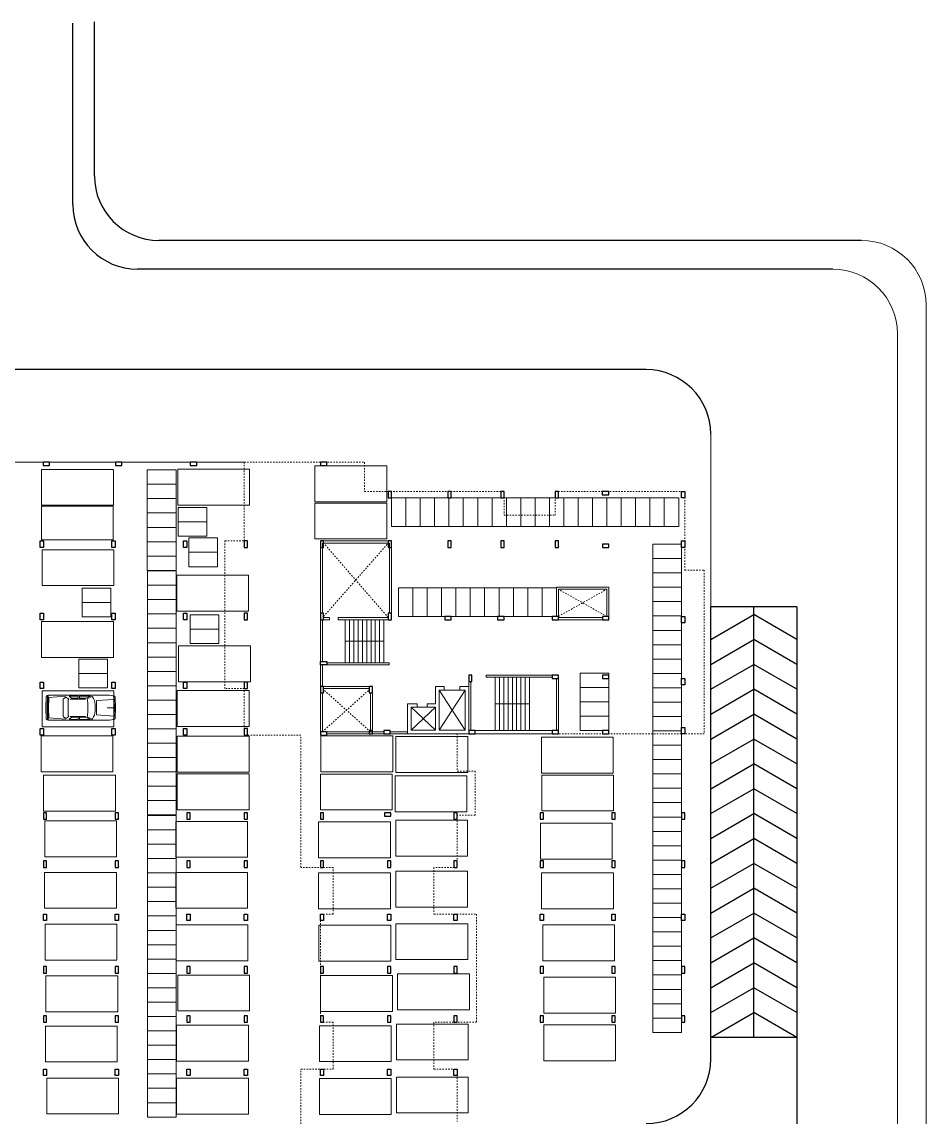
# Model space of a CAD drawing. Header units: inches. Extents: x -1 to 125, y 5 to 132.
# Drawn here: x 62 to 125, y 55.4 to 131.7 of the extents above; entities that cross this region are included whole.
import ezdxf

# ---------------------------------------------------------------- set-up
doc = ezdxf.new("R2010")
doc.units = ezdxf.units.IN
doc.header["$MEASUREMENT"] = 0
doc.linetypes.add('DASHED', pattern=[0.75, 0.5, -0.25])
doc.linetypes.add('DASHED2', pattern=[9.525, 6.35, -3.175])
for name, color, linetype, lineweight in [('above', 252, 'DASHED2', 20), ('car', 253, 'Continuous', 9), ('col', 250, 'Continuous', 25), ('DASHED', 253, 'DASHED', 20), ('elev 1', 252, 'Continuous', 9), ('forms', 251, 'Continuous', 20), ('FUR', 250, 'Continuous', 9), ('RAMP', 252, 'Continuous', 30), ('ROAD', 8, 'Continuous', 30), ('V PARKING', 253, 'Continuous', 20), ('walls', 250, 'Continuous', 18)]:
    doc.layers.add(name, color=color, linetype=linetype, lineweight=lineweight)

# ---------------------------------------------------------------- blocks, each defined once
blk = doc.blocks.new('02PCAR12')
at = {"color": 0, "linetype": 'ByBlock'}
for p, q in [((-210, 34), (-211, 0)), ((-207, 37), (-210, 34)), ((-203, 38), (-207, 37)), ((-206, 37), (-207, 0)), ((-204, 34.1), (-206, 35.1)), ((-203, 38.1), (-204, 34.1)), ((-204, -34), (-204, 34)), ((-19, 38), (-203, 38)), ((-202.4, 30.8), (-152, 35)), ((-113.2, 35.5), (-140.8, 34.9)), ((-140.8, 34.9), (-134, 29.2)), ((-113, 29), (-113.2, 35.5)), ((-109.4, 29), (-109.2, 35.3)), ((-109.2, 35.3), (-75.9, 35.3)), ((-76.4, 35.3), (-90, 29)), ((-72.1, 34.2), (-85.9, 27.4)), ((-6, 36), (-19, 38)), ((-5, 32), (-6.4, 34.9)), ((-210, -34), (-211, 0)), ((-206, -37), (-207, 0)), ((-202.4, 30.8), (-203, 0)), ((-202.4, -30.8), (-203, 0)), ((-157.9, 27.3), (-158.9, 24.1)), ((-158.9, 24.1), (-158.9, -24)), ((-150.8, 32.3), (-157.9, 27.3)), ((-141.5, 26), (-150.8, 32.3)), ((-141.5, 26), (-144.2, 23.5)), ((-144.2, 23.5), (-144.2, 0)), ((-144.2, -23.5), (-144.2, 0)), ((-91, 26), (-138, 26)), ((-134, 29), (-113, 29)), ((-90, 29), (-109.4, 29)), ((-84, -12), (-84, 12)), ((-62, 10), (-62, 0)), ((-62, -10), (-62, 0)), ((-58.3, 21.8), (-4, 25)), ((-58, 0), (-58, 21)), ((-58, 0), (-58, -21)), ((-3, 0), (-26, 0)), ((-5, 32), (-4, 25)), ((-4, 25), (-3, 0)), ((-4, -25), (-3, 0)), ((0, 0), (-1.8, 32.2)), ((0, 0), (-1.8, -32.2)), ((-202.4, -30.7), (-152, -34.9)), ((-157.9, -27.3), (-158.9, -24.1)), ((-150.8, -32.3), (-157.9, -27.3)), ((-141.5, -26), (-150.8, -32.3)), ((-141.5, -26), (-144.2, -23.5)), ((-140.8, -34.9), (-134, -29.2)), ((-91, -26), (-138, -26)), ((-134, -29), (-113, -29)), ((-113, -29), (-113.2, -35.5)), ((-90, -29), (-109.4, -29)), ((-109.4, -29), (-109.2, -35.3)), ((-76.4, -35.3), (-90, -29)), ((-72.1, -34.2), (-85.9, -27.4)), ((-58.3, -21.8), (-4, -25)), ((-5, -32), (-6.4, -34.9)), ((-5, -32), (-4, -25)), ((-207, -37), (-210, -34)), ((-203, -38), (-207, -37)), ((-204, -34), (-206, -35)), ((-203, -38), (-204, -34)), ((-19, -38), (-203, -38)), ((-113.2, -35.5), (-140.8, -34.9)), ((-109.2, -35.3), (-75.9, -35.3)), ((-6, -36), (-19, -38))]:
    blk.add_line(p, q, dxfattribs=at)
for centre, radius, start, end in [((-71.4, 32.4), 2, 31.5638, 113.1257), ((-115.3, 5.4), 53.6, 4.9379, 31.5638), ((-8.2, 34), 2, 26.5651, 90), ((-5.8, 32), 4, 3.0128, 90), ((-461, -27.1), 379.1, 5.9264, 8.267), ((-461, 27.1), 379.1, 351.733, 354.0736), ((-115.3, -5.4), 53.6, 328.4362, 355.0621), ((-5.8, -32), 4, 270, 356.9872), ((-71.4, -32.4), 2, 246.8743, 328.4362), ((-8.2, -34), 2, 270, 333.4349)]:
    blk.add_arc(centre, radius, start, end, dxfattribs=at)

msp = doc.modelspace()

# ---------------------------------------------------------------- linework, layer by layer
at = {"layer": 'above', "ltscale": 0.01}
for p, q in [((83.013, 90.259), (87.513, 95.368)), ((87.513, 90.184), (83.013, 95.368)), ((99.378, 90.264), (102.728, 92.154)), ((102.728, 90.264), (99.378, 92.154)), ((82.933, 82.234), (86.193, 85.162)), ((86.273, 82.234), (83.013, 85.159))]:
    msp.add_line(p, q, dxfattribs=at)
at = {"layer": 'col'}
for points in [[(63.471, 100.768), (63.921, 100.768), (63.921, 100.998), (63.471, 100.998)], [(68.503, 100.768), (68.953, 100.768), (68.953, 100.998), (68.503, 100.998)], [(73.718, 100.768), (74.168, 100.768), (74.168, 100.998), (73.718, 100.998)], [(82.783, 100.768), (83.233, 100.768), (83.233, 100.998), (82.783, 100.998)], [(87.513, 98.964), (87.513, 98.514), (87.743, 98.514), (87.743, 98.964)], [(91.663, 98.964), (91.663, 98.514), (91.893, 98.514), (91.893, 98.964)], [(95.348, 98.964), (95.348, 98.514), (95.578, 98.514), (95.578, 98.964)], [(99.148, 98.964), (99.148, 98.514), (99.378, 98.514), (99.378, 98.964)], [(102.423, 98.734), (102.873, 98.734), (102.873, 98.964), (102.423, 98.964)], [(108.173, 98.964), (108.173, 98.514), (107.943, 98.514), (107.943, 98.964)], [(63.488, 95.518), (63.488, 95.068), (63.258, 95.068), (63.258, 95.518)], [(68.488, 95.518), (68.488, 95.068), (68.258, 95.068), (68.258, 95.518)], [(73.488, 95.518), (73.488, 95.068), (73.258, 95.068), (73.258, 95.518)], [(77.488, 95.518), (77.488, 95.068), (77.718, 95.068), (77.718, 95.518)], [(82.783, 95.518), (82.783, 95.068), (83.013, 95.068), (83.013, 95.518)], [(87.513, 95.518), (87.513, 95.068), (87.743, 95.068), (87.743, 95.518)], [(91.663, 95.518), (91.663, 95.068), (91.893, 95.068), (91.893, 95.518)], [(95.348, 95.518), (95.348, 95.068), (95.578, 95.068), (95.578, 95.518)], [(99.148, 95.518), (99.148, 95.068), (99.378, 95.068), (99.378, 95.518)], [(108.173, 95.518), (108.173, 95.068), (107.943, 95.068), (107.943, 95.518)], [(102.428, 95.068), (102.878, 95.068), (102.878, 95.298), (102.428, 95.298)], [(63.488, 90.484), (63.488, 90.034), (63.258, 90.034), (63.258, 90.484)], [(68.488, 90.484), (68.488, 90.034), (68.258, 90.034), (68.258, 90.484)], [(73.488, 90.484), (73.488, 90.034), (73.258, 90.034), (73.258, 90.484)], [(77.488, 90.484), (77.488, 90.034), (77.718, 90.034), (77.718, 90.484)], [(82.783, 90.484), (82.783, 90.034), (83.013, 90.034), (83.013, 90.484)], [(87.513, 90.484), (87.513, 90.034), (87.743, 90.034), (87.743, 90.484)], [(91.443, 90.034), (91.893, 90.033), (91.893, 90.263), (91.443, 90.264)], [(95.128, 90.034), (95.578, 90.033), (95.578, 90.263), (95.128, 90.264)], [(98.928, 90.034), (99.378, 90.034), (99.378, 90.264), (98.928, 90.264)], [(102.428, 90.034), (102.878, 90.034), (102.878, 90.264), (102.428, 90.264)], [(108.173, 90.264), (108.173, 89.814), (107.943, 89.814), (107.943, 90.264)], [(83.233, 86.884), (82.783, 86.884), (82.783, 87.114), (83.233, 87.114)], [(63.488, 85.684), (63.488, 85.234), (63.258, 85.234), (63.258, 85.684)], [(68.488, 85.684), (68.488, 85.234), (68.258, 85.234), (68.258, 85.684)], [(73.488, 85.684), (73.488, 85.234), (73.258, 85.234), (73.258, 85.684)], [(77.488, 85.684), (77.488, 85.234), (77.718, 85.234), (77.718, 85.684)], [(93.345, 85.721), (93.345, 86.171), (93.115, 86.171), (93.115, 85.721)], [(98.928, 85.942), (99.378, 85.942), (99.378, 86.172), (98.928, 86.172)], [(102.428, 85.942), (102.878, 85.942), (102.878, 86.172), (102.428, 86.172)], [(108.173, 85.942), (108.173, 85.492), (107.943, 85.492), (107.943, 85.942)], [(82.783, 85.384), (82.783, 84.934), (83.013, 84.934), (83.013, 85.384)], [(86.193, 85.384), (86.193, 84.934), (86.423, 84.934), (86.423, 85.384)], [(63.488, 82.454), (63.488, 82.004), (63.258, 82.004), (63.258, 82.454)], [(68.488, 82.454), (68.488, 82.004), (68.258, 82.004), (68.258, 82.454)], [(73.488, 82.454), (73.488, 82.004), (73.258, 82.004), (73.258, 82.454)], [(77.488, 82.454), (77.488, 82.004), (77.718, 82.004), (77.718, 82.454)], [(108.173, 82.534), (108.173, 82.084), (107.943, 82.084), (107.943, 82.534)], [(82.783, 82.004), (83.233, 82.004), (83.233, 82.234), (82.783, 82.234)], [(86.193, 82.314), (86.193, 82.084), (86.423, 82.083), (86.423, 82.313)], [(87.202, 82.084), (87.652, 82.084), (87.652, 82.314), (87.202, 82.314)], [(93.115, 82.084), (93.565, 82.083), (93.565, 82.313), (93.115, 82.314)], [(98.928, 82.084), (99.378, 82.084), (99.378, 82.314), (98.928, 82.314)], [(102.428, 82.084), (102.878, 82.084), (102.878, 82.314), (102.428, 82.314)], [(63.488, 76.584), (63.488, 76.134), (63.718, 76.134), (63.718, 76.584)], [(68.488, 76.584), (68.488, 76.134), (68.718, 76.134), (68.718, 76.584)], [(73.488, 76.584), (73.488, 76.134), (73.718, 76.134), (73.718, 76.584)], [(77.488, 76.584), (77.488, 76.134), (77.718, 76.134), (77.718, 76.584)], [(82.783, 76.584), (82.783, 76.134), (83.013, 76.134), (83.013, 76.584)], [(87.243, 76.354), (87.693, 76.354), (87.693, 76.584), (87.243, 76.584)], [(92.092, 76.583), (92.092, 76.133), (92.322, 76.133), (92.322, 76.583)], [(98.092, 76.583), (98.092, 76.133), (98.322, 76.133), (98.322, 76.583)], [(103.092, 76.583), (103.092, 76.133), (103.322, 76.133), (103.322, 76.583)], [(107.943, 76.583), (107.943, 76.133), (108.173, 76.133), (108.173, 76.583)], [(63.488, 73.234), (63.488, 72.784), (63.718, 72.784), (63.718, 73.234)], [(68.488, 73.234), (68.488, 72.784), (68.718, 72.784), (68.718, 73.234)], [(73.488, 73.234), (73.488, 72.784), (73.718, 72.784), (73.718, 73.234)], [(77.488, 73.234), (77.488, 72.784), (77.718, 72.784), (77.718, 73.234)], [(82.783, 73.234), (82.783, 72.784), (83.013, 72.784), (83.013, 73.234)], [(87.463, 73.234), (87.463, 72.784), (87.693, 72.784), (87.693, 73.234)], [(92.09, 73.234), (92.09, 72.784), (92.32, 72.784), (92.32, 73.234)], [(98.09, 73.234), (98.09, 72.784), (98.32, 72.784), (98.32, 73.234)], [(103.09, 73.234), (103.09, 72.784), (103.32, 72.784), (103.32, 73.234)], [(107.941, 73.234), (107.941, 72.784), (108.171, 72.784), (108.171, 73.234)], [(63.488, 69.078), (63.488, 69.528), (63.718, 69.528), (63.718, 69.078)], [(68.488, 69.078), (68.488, 69.528), (68.718, 69.528), (68.718, 69.078)], [(73.488, 69.078), (73.488, 69.528), (73.718, 69.528), (73.718, 69.078)], [(77.488, 69.078), (77.488, 69.528), (77.718, 69.528), (77.718, 69.078)], [(82.783, 69.078), (82.783, 69.528), (83.013, 69.528), (83.013, 69.078)], [(87.463, 69.078), (87.463, 69.528), (87.693, 69.528), (87.693, 69.078)], [(92.09, 69.078), (92.09, 69.528), (92.32, 69.528), (92.32, 69.078)], [(98.09, 69.078), (98.09, 69.528), (98.32, 69.528), (98.32, 69.078)], [(103.09, 69.078), (103.09, 69.528), (103.32, 69.528), (103.32, 69.078)], [(107.941, 69.078), (107.941, 69.528), (108.171, 69.528), (108.171, 69.078)], [(63.488, 65.877), (63.488, 65.427), (63.718, 65.427), (63.718, 65.877)], [(68.488, 65.877), (68.488, 65.427), (68.718, 65.427), (68.718, 65.877)], [(73.488, 65.877), (73.488, 65.427), (73.718, 65.427), (73.718, 65.877)], [(77.488, 65.877), (77.488, 65.427), (77.718, 65.427), (77.718, 65.877)], [(82.783, 65.877), (82.783, 65.427), (83.013, 65.427), (83.013, 65.877)], [(87.463, 65.877), (87.463, 65.427), (87.693, 65.427), (87.693, 65.877)], [(92.09, 65.877), (92.09, 65.427), (92.32, 65.427), (92.32, 65.877)], [(98.09, 65.877), (98.09, 65.427), (98.32, 65.427), (98.32, 65.877)], [(103.09, 65.877), (103.09, 65.427), (103.32, 65.427), (103.32, 65.877)], [(107.941, 65.877), (107.941, 65.427), (108.171, 65.427), (108.171, 65.877)], [(63.488, 62.447), (63.488, 61.997), (63.718, 61.997), (63.718, 62.447)], [(68.488, 62.447), (68.488, 61.997), (68.718, 61.997), (68.718, 62.447)], [(73.488, 62.447), (73.488, 61.997), (73.718, 61.997), (73.718, 62.447)], [(77.488, 62.447), (77.488, 61.997), (77.718, 61.997), (77.718, 62.447)], [(82.783, 62.447), (82.783, 61.997), (83.013, 61.997), (83.013, 62.447)], [(87.463, 62.447), (87.463, 61.997), (87.693, 61.997), (87.693, 62.447)], [(92.09, 62.447), (92.09, 61.997), (92.32, 61.997), (92.32, 62.447)], [(98.09, 62.447), (98.09, 61.997), (98.32, 61.997), (98.32, 62.447)], [(103.09, 62.447), (103.09, 61.997), (103.32, 61.997), (103.32, 62.447)], [(107.941, 62.447), (107.941, 61.997), (108.171, 61.997), (108.171, 62.447)], [(63.488, 58.291), (63.488, 58.741), (63.718, 58.741), (63.718, 58.291)], [(68.488, 58.291), (68.488, 58.741), (68.718, 58.741), (68.718, 58.291)], [(73.488, 58.291), (73.488, 58.741), (73.718, 58.741), (73.718, 58.291)], [(77.488, 58.291), (77.488, 58.741), (77.718, 58.741), (77.718, 58.291)], [(82.783, 58.291), (82.783, 58.741), (83.013, 58.741), (83.013, 58.291)], [(87.463, 58.291), (87.463, 58.741), (87.693, 58.741), (87.693, 58.291)], [(92.09, 58.291), (92.09, 58.741), (92.32, 58.741), (92.32, 58.291)]]:
    msp.add_lwpolyline(points, close=True, dxfattribs=at)
at = {"layer": 'DASHED', "ltscale": 0.005}
for points in [[(81.433, 49.521), (81.433, 58.741), (83.683, 58.741), (83.683, 61.997), (82.783, 61.997), (82.783, 69.528), (83.683, 69.528), (83.683, 72.784), (81.433, 72.784), (81.433, 82.004), (77.488, 82.004), (77.488, 85.234), (76.138, 85.234), (76.138, 95.518), (77.488, 95.518), (77.488, 100.998)], [(77.488, 100.998), (85.863, 100.998), (85.863, 98.964), (95.578, 98.964), (95.578, 97.313), (99.148, 97.313), (99.148, 98.964), (108.173, 98.964), (108.173, 93.484), (109.523, 93.484), (109.523, 82.084), (92.322, 82.083), (92.322, 79.483), (93.565, 79.483), (93.565, 76.433), (92.322, 76.433), (92.322, 72.784), (90.693, 72.784), (90.693, 69.527), (93.672, 69.527), (93.672, 61.997), (90.693, 61.997), (90.693, 58.741), (92.32, 58.741), (92.32, 55.091)]]:
    msp.add_lwpolyline(points, dxfattribs=at)
at = {"layer": 'elev 1'}
for p, q in [((124.979, 111.948), (124.979, 24.576)), ((122.979, 109.948), (122.979, 26.076)), ((109.979, 90.941), (109.979, 102.948)), ((84.513, 90.034), (84.513, 87.034)), ((84.813, 90.034), (84.813, 87.034)), ((85.113, 90.034), (85.113, 87.034)), ((85.413, 90.034), (85.413, 87.034)), ((85.713, 90.034), (85.713, 87.034)), ((86.013, 90.034), (86.013, 87.034)), ((86.313, 90.034), (86.313, 87.034)), ((86.613, 90.034), (86.613, 87.034)), ((86.913, 90.034), (86.913, 87.034)), ((87.213, 90.034), (87.213, 87.034)), ((84.513, 88.534), (87.213, 88.534)), ((94.958, 82.314), (94.958, 86.022)), ((95.258, 82.314), (95.258, 86.022)), ((95.558, 82.314), (95.558, 86.022)), ((95.858, 82.314), (95.858, 86.022)), ((96.158, 82.314), (96.158, 86.022)), ((96.458, 82.314), (96.458, 86.022)), ((96.758, 82.314), (96.758, 86.022)), ((97.058, 82.314), (97.058, 86.022)), ((97.358, 82.314), (97.358, 86.022)), ((94.958, 84.168), (97.358, 84.168))]:
    msp.add_line(p, q, dxfattribs=at)
for centre in [(120.479, 111.948), (118.479, 109.948)]:
    msp.add_arc(centre, 4.5, 0, 90, dxfattribs=at)
at = {"layer": 'forms'}
msp.add_line((47.488, 100.998), (77.488, 100.998), dxfattribs=at)
at = {"layer": 'FUR'}
for p, q in [((92.865, 85.134), (91.052, 82.334)), ((91.052, 85.134), (92.865, 82.334)), ((90.802, 83.934), (89.102, 82.334)), ((89.102, 83.934), (90.802, 82.334))]:
    msp.add_line(p, q, dxfattribs=at)
at = {"layer": 'RAMP'}
for p, q in [((109.979, 59.441), (109.979, 90.941)), ((115.979, 90.941), (109.979, 90.941)), ((112.979, 60.941), (112.979, 90.941)), ((115.979, 90.941), (115.979, 33.076)), ((109.979, 88.654), (112.979, 90.386)), ((115.979, 88.654), (112.979, 90.386)), ((109.979, 86.922), (112.979, 88.654)), ((115.979, 86.922), (112.979, 88.654)), ((109.979, 85.19), (112.979, 86.922)), ((115.979, 85.19), (112.979, 86.922)), ((109.979, 83.458), (112.979, 85.19)), ((115.979, 83.458), (112.979, 85.19)), ((109.979, 81.726), (112.979, 83.458)), ((115.979, 81.726), (112.979, 83.458)), ((109.979, 79.994), (112.979, 81.726)), ((115.979, 79.994), (112.979, 81.726)), ((109.979, 78.262), (112.979, 79.994)), ((115.979, 78.262), (112.979, 79.994)), ((109.979, 76.53), (112.979, 78.262)), ((115.979, 76.53), (112.979, 78.262)), ((109.979, 74.798), (112.979, 76.53)), ((115.979, 74.798), (112.979, 76.53)), ((109.979, 73.066), (112.979, 74.798)), ((115.979, 73.066), (112.979, 74.798)), ((109.979, 71.334), (112.979, 73.066)), ((115.979, 71.334), (112.979, 73.066)), ((109.979, 69.602), (112.979, 71.334)), ((115.979, 69.602), (112.979, 71.334)), ((109.979, 67.87), (112.979, 69.602)), ((115.979, 67.87), (112.979, 69.602)), ((109.979, 66.137), (112.979, 67.87)), ((115.979, 66.137), (112.979, 67.87)), ((109.979, 64.405), (112.979, 66.137)), ((115.979, 64.405), (112.979, 66.137)), ((109.979, 62.673), (112.979, 64.405)), ((115.979, 62.673), (112.979, 64.405)), ((109.979, 60.941), (112.979, 62.673)), ((115.979, 60.941), (112.979, 62.673)), ((115.979, 60.941), (109.979, 60.941))]:
    msp.add_line(p, q, dxfattribs=at)
msp.add_arc((105.479, 59.441), 4.5, 270, 0, dxfattribs=at)
at = {"layer": 'ROAD'}
for p, q in [((65.544, 118.948), (65.544, 131.585)), ((67.044, 120.948), (67.044, 131.664)), ((120.479, 116.448), (71.544, 116.448)), ((118.479, 114.448), (70.044, 114.448)), ((105.479, 107.448), (19.509, 107.448))]:
    msp.add_line(p, q, dxfattribs=at)
for centre, start, end in [((71.544, 120.948), 180, 270), ((70.044, 118.948), 180, 270), ((105.479, 102.948), 0, 90)]:
    msp.add_arc(centre, 4.5, start, end, dxfattribs=at)
at = {"layer": 'V PARKING'}
for points in [[(87.406, 100.747), (87.406, 98.247), (82.406, 98.247), (82.406, 100.747)], [(68.367, 100.503), (68.367, 98.003), (63.367, 98.003), (63.367, 100.503)], [(72.73, 99.465), (70.73, 99.465), (70.73, 100.465), (72.73, 100.465)], [(77.854, 100.507), (77.854, 98.007), (72.854, 98.007), (72.854, 100.507)], [(72.73, 98.465), (70.73, 98.465), (70.73, 99.465), (72.73, 99.465)], [(72.73, 97.465), (70.73, 97.465), (70.73, 98.465), (72.73, 98.465)], [(87.743, 96.514), (87.743, 98.514), (88.743, 98.514), (88.743, 96.514)], [(88.743, 96.514), (88.743, 98.514), (89.743, 98.514), (89.743, 96.514)], [(89.743, 96.514), (89.743, 98.514), (90.743, 98.514), (90.743, 96.514)], [(90.743, 96.514), (90.743, 98.514), (91.743, 98.514), (91.743, 96.514)], [(91.743, 96.514), (91.743, 98.514), (92.743, 98.514), (92.743, 96.514)], [(92.743, 96.514), (92.743, 98.514), (93.743, 98.514), (93.743, 96.514)], [(93.743, 96.514), (93.743, 98.514), (94.743, 98.514), (94.743, 96.514)], [(94.743, 96.514), (94.743, 98.514), (95.743, 98.514), (95.743, 96.514)], [(95.743, 96.514), (95.743, 98.514), (96.743, 98.514), (96.743, 96.514)], [(96.743, 96.514), (96.743, 98.514), (97.743, 98.514), (97.743, 96.514)], [(97.743, 96.514), (97.743, 98.514), (98.743, 98.514), (98.743, 96.514)], [(98.743, 96.514), (98.743, 98.514), (99.743, 98.514), (99.743, 96.514)], [(99.743, 96.514), (99.743, 98.514), (100.743, 98.514), (100.743, 96.514)], [(100.743, 96.514), (100.743, 98.514), (101.743, 98.514), (101.743, 96.514)], [(101.743, 96.514), (101.743, 98.514), (102.743, 98.514), (102.743, 96.514)], [(102.743, 96.514), (102.743, 98.514), (103.743, 98.514), (103.743, 96.514)], [(103.743, 96.514), (103.743, 98.514), (104.743, 98.514), (104.743, 96.514)], [(104.743, 96.514), (104.743, 98.514), (105.743, 98.514), (105.743, 96.514)], [(105.743, 96.514), (105.743, 98.514), (106.743, 98.514), (106.743, 96.514)], [(106.743, 96.514), (106.743, 98.514), (107.743, 98.514), (107.743, 96.514)], [(68.35, 97.934), (68.35, 95.585), (63.35, 95.585), (63.35, 97.934)], [(74.877, 96.858), (72.877, 96.858), (72.877, 97.858), (74.877, 97.858)], [(87.406, 98.161), (87.406, 95.661), (82.406, 95.661), (82.406, 98.161)], [(72.73, 96.465), (70.73, 96.465), (70.73, 97.465), (72.73, 97.465)], [(72.73, 95.465), (70.73, 95.465), (70.73, 96.465), (72.73, 96.465)], [(74.877, 95.858), (72.877, 95.858), (72.877, 96.858), (74.877, 96.858)], [(72.73, 94.465), (70.73, 94.465), (70.73, 95.465), (72.73, 95.465)], [(75.628, 94.726), (73.628, 94.726), (73.628, 95.726), (75.628, 95.726)], [(68.4, 94.907), (68.4, 92.407), (63.4, 92.407), (63.4, 94.907)], [(75.628, 93.726), (73.628, 93.726), (73.628, 94.726), (75.628, 94.726)], [(107.943, 94.293), (105.943, 94.293), (105.943, 95.293), (107.943, 95.293)], [(72.73, 93.465), (70.73, 93.465), (70.73, 94.465), (72.73, 94.465)], [(107.943, 93.293), (105.943, 93.293), (105.943, 94.293), (107.943, 94.293)], [(72.736, 92.434), (70.736, 92.434), (70.736, 93.434), (72.736, 93.434)], [(77.786, 93.135), (77.786, 90.635), (72.786, 90.635), (72.786, 93.135)], [(107.943, 92.293), (105.943, 92.293), (105.943, 93.293), (107.943, 93.293)], [(72.736, 91.434), (70.736, 91.434), (70.736, 92.434), (72.736, 92.434)], [(107.943, 91.293), (105.943, 91.293), (105.943, 92.293), (107.943, 92.293)], [(68.186, 91.231), (66.186, 91.231), (66.186, 92.231), (68.186, 92.231)], [(88.228, 90.264), (88.228, 92.264), (89.228, 92.264), (89.228, 90.264)], [(89.228, 90.264), (89.228, 92.264), (90.228, 92.264), (90.228, 90.264)], [(90.228, 90.264), (90.228, 92.264), (91.228, 92.264), (91.228, 90.264)], [(91.228, 90.264), (91.228, 92.264), (92.228, 92.264), (92.228, 90.264)], [(92.228, 90.264), (92.228, 92.264), (93.228, 92.264), (93.228, 90.264)], [(93.228, 90.264), (93.228, 92.264), (94.228, 92.264), (94.228, 90.264)], [(94.228, 90.264), (94.228, 92.264), (95.228, 92.264), (95.228, 90.264)], [(95.228, 90.264), (95.228, 92.264), (96.228, 92.264), (96.228, 90.264)], [(96.228, 90.264), (96.228, 92.264), (97.228, 92.264), (97.228, 90.264)], [(97.228, 90.264), (97.228, 92.264), (98.228, 92.264), (98.228, 90.264)], [(98.228, 90.264), (98.228, 92.264), (99.228, 92.264), (99.228, 90.264)], [(68.186, 90.231), (66.186, 90.231), (66.186, 91.231), (68.186, 91.231)], [(72.736, 90.434), (70.736, 90.434), (70.736, 91.434), (72.736, 91.434)], [(107.943, 90.293), (105.943, 90.293), (105.943, 91.293), (107.943, 91.293)], [(72.736, 89.434), (70.736, 89.434), (70.736, 90.434), (72.736, 90.434)], [(75.718, 89.378), (73.718, 89.378), (73.718, 90.378), (75.718, 90.378)], [(107.943, 89.293), (105.943, 89.293), (105.943, 90.293), (107.943, 90.293)], [(68.367, 89.909), (68.367, 87.409), (63.367, 87.409), (63.367, 89.909)], [(72.736, 88.434), (70.736, 88.434), (70.736, 89.434), (72.736, 89.434)], [(75.718, 88.378), (73.718, 88.378), (73.718, 89.378), (75.718, 89.378)], [(107.943, 88.293), (105.943, 88.293), (105.943, 89.293), (107.943, 89.293)], [(72.736, 87.434), (70.736, 87.434), (70.736, 88.434), (72.736, 88.434)], [(77.91, 88.218), (77.91, 85.718), (72.91, 85.718), (72.91, 88.218)], [(107.943, 87.293), (105.943, 87.293), (105.943, 88.293), (107.943, 88.293)], [(67.965, 86.292), (65.965, 86.292), (65.965, 87.292), (67.965, 87.292)], [(72.736, 86.434), (70.736, 86.434), (70.736, 87.434), (72.736, 87.434)], [(107.943, 86.293), (105.943, 86.293), (105.943, 87.293), (107.943, 87.293)], [(67.965, 85.292), (65.965, 85.292), (65.965, 86.292), (67.965, 86.292)], [(72.736, 85.434), (70.736, 85.434), (70.736, 86.434), (72.736, 86.434)], [(102.878, 85.314), (100.878, 85.314), (100.878, 86.314), (102.878, 86.314)], [(107.943, 85.293), (105.943, 85.293), (105.943, 86.293), (107.943, 86.293)], [(72.736, 84.434), (70.736, 84.434), (70.736, 85.434), (72.736, 85.434)], [(68.4, 85.082), (68.4, 82.582), (63.4, 82.582), (63.4, 85.082)], [(77.82, 85.1), (77.82, 82.6), (72.82, 82.6), (72.82, 85.1)], [(102.878, 84.314), (100.878, 84.314), (100.878, 85.314), (102.878, 85.314)], [(107.943, 84.293), (105.943, 84.293), (105.943, 85.293), (107.943, 85.293)], [(72.736, 83.434), (70.736, 83.434), (70.736, 84.434), (72.736, 84.434)], [(102.878, 83.314), (100.878, 83.314), (100.878, 84.314), (102.878, 84.314)], [(107.943, 83.293), (105.943, 83.293), (105.943, 84.293), (107.943, 84.293)], [(72.736, 82.434), (70.736, 82.434), (70.736, 83.434), (72.736, 83.434)], [(102.878, 82.314), (100.878, 82.314), (100.878, 83.314), (102.878, 83.314)], [(107.943, 82.293), (105.943, 82.293), (105.943, 83.293), (107.943, 83.293)], [(72.736, 81.434), (70.736, 81.434), (70.736, 82.434), (72.736, 82.434)], [(68.33, 81.938), (68.33, 79.438), (63.33, 79.438), (63.33, 81.938)], [(77.82, 81.919), (77.82, 79.419), (72.82, 79.419), (72.82, 81.919)], [(87.825, 81.941), (87.825, 79.441), (82.825, 79.441), (82.825, 81.941)], [(93.051, 81.895), (93.051, 79.395), (88.051, 79.395), (88.051, 81.895)], [(103.189, 81.85), (103.189, 79.35), (98.189, 79.35), (98.189, 81.85)], [(107.943, 81.293), (105.943, 81.293), (105.943, 82.293), (107.943, 82.293)], [(72.736, 80.434), (70.736, 80.434), (70.736, 81.434), (72.736, 81.434)], [(107.943, 80.293), (105.943, 80.293), (105.943, 81.293), (107.943, 81.293)], [(72.736, 79.434), (70.736, 79.434), (70.736, 80.434), (72.736, 80.434)], [(107.943, 79.293), (105.943, 79.293), (105.943, 80.293), (107.943, 80.293)], [(72.736, 78.434), (70.736, 78.434), (70.736, 79.434), (72.736, 79.434)], [(68.503, 79.198), (68.503, 76.698), (63.503, 76.698), (63.503, 79.198)], [(77.82, 79.305), (77.82, 76.805), (72.82, 76.805), (72.82, 79.305)], [(87.788, 79.283), (87.788, 76.783), (82.788, 76.783), (82.788, 79.283)], [(92.99, 79.156), (92.99, 76.656), (87.99, 76.656), (87.99, 79.156)], [(103.211, 79.218), (103.211, 76.718), (98.211, 76.718), (98.211, 79.218)], [(107.943, 78.293), (105.943, 78.293), (105.943, 79.293), (107.943, 79.293)], [(72.736, 77.434), (70.736, 77.434), (70.736, 78.434), (72.736, 78.434)], [(107.943, 77.293), (105.943, 77.293), (105.943, 78.293), (107.943, 78.293)], [(72.736, 76.434), (70.736, 76.434), (70.736, 77.434), (72.736, 77.434)], [(107.943, 76.293), (105.943, 76.293), (105.943, 77.293), (107.943, 77.293)], [(72.743, 75.401), (70.743, 75.401), (70.743, 76.401), (72.743, 76.401)], [(107.943, 75.293), (105.943, 75.293), (105.943, 76.293), (107.943, 76.293)], [(68.594, 76.028), (68.594, 73.528), (63.594, 73.528), (63.594, 76.028)], [(77.714, 75.99), (77.714, 73.49), (72.714, 73.49), (72.714, 75.99)], [(87.665, 75.958), (87.665, 73.458), (82.665, 73.458), (82.665, 75.958)], [(93.03, 76.069), (93.03, 73.569), (88.03, 73.569), (88.03, 76.069)], [(103.11, 75.855), (103.11, 73.355), (98.11, 73.355), (98.11, 75.855)], [(72.743, 74.401), (70.743, 74.401), (70.743, 75.401), (72.743, 75.401)], [(107.943, 74.293), (105.943, 74.293), (105.943, 75.293), (107.943, 75.293)], [(72.743, 73.401), (70.743, 73.401), (70.743, 74.401), (72.743, 74.401)], [(107.943, 73.293), (105.943, 73.293), (105.943, 74.293), (107.943, 74.293)], [(72.743, 72.401), (70.743, 72.401), (70.743, 73.401), (72.743, 73.401)], [(107.943, 72.293), (105.943, 72.293), (105.943, 73.293), (107.943, 73.293)], [(93.03, 72.518), (93.03, 70.018), (88.03, 70.018), (88.03, 72.518)], [(68.575, 72.44), (68.575, 69.94), (63.575, 69.94), (63.575, 72.44)], [(72.743, 71.401), (70.743, 71.401), (70.743, 72.401), (72.743, 72.401)], [(77.714, 72.44), (77.714, 69.94), (72.714, 69.94), (72.714, 72.44)], [(87.665, 72.408), (87.665, 69.908), (82.665, 69.908), (82.665, 72.408)], [(103.195, 72.406), (103.195, 69.906), (98.195, 69.906), (98.195, 72.406)], [(107.943, 71.293), (105.943, 71.293), (105.943, 72.293), (107.943, 72.293)], [(72.743, 70.401), (70.743, 70.401), (70.743, 71.401), (72.743, 71.401)], [(107.943, 70.293), (105.943, 70.293), (105.943, 71.293), (107.943, 71.293)], [(72.743, 69.401), (70.743, 69.401), (70.743, 70.401), (72.743, 70.401)], [(107.943, 69.293), (105.943, 69.293), (105.943, 70.293), (107.943, 70.293)], [(68.614, 68.826), (68.614, 66.326), (63.614, 66.326), (63.614, 68.826)], [(72.743, 68.401), (70.743, 68.401), (70.743, 69.401), (72.743, 69.401)], [(77.734, 68.788), (77.734, 66.288), (72.734, 66.288), (72.734, 68.788)], [(87.684, 68.756), (87.684, 66.256), (82.684, 66.256), (82.684, 68.756)], [(93.05, 68.866), (93.05, 66.366), (88.05, 66.366), (88.05, 68.866)], [(103.28, 68.785), (103.28, 66.285), (98.28, 66.285), (98.28, 68.785)], [(107.943, 68.293), (105.943, 68.293), (105.943, 69.293), (107.943, 69.293)], [(72.743, 67.401), (70.743, 67.401), (70.743, 68.401), (72.743, 68.401)], [(107.943, 67.293), (105.943, 67.293), (105.943, 68.293), (107.943, 68.293)], [(72.743, 66.401), (70.743, 66.401), (70.743, 67.401), (72.743, 67.401)], [(107.943, 66.293), (105.943, 66.293), (105.943, 67.293), (107.943, 67.293)], [(72.743, 65.401), (70.743, 65.401), (70.743, 66.401), (72.743, 66.401)], [(107.943, 65.293), (105.943, 65.293), (105.943, 66.293), (107.943, 66.293)], [(68.671, 65.233), (68.671, 62.733), (63.671, 62.733), (63.671, 65.233)], [(72.743, 64.401), (70.743, 64.401), (70.743, 65.401), (72.743, 65.401)], [(77.848, 65.29), (77.848, 62.79), (72.848, 62.79), (72.848, 65.29)], [(87.798, 65.258), (87.798, 62.758), (82.798, 62.758), (82.798, 65.258)], [(93.164, 65.369), (93.164, 62.869), (88.164, 62.869), (88.164, 65.369)], [(103.34, 65.14), (103.34, 62.64), (98.34, 62.64), (98.34, 65.14)], [(107.943, 64.293), (105.943, 64.293), (105.943, 65.293), (107.943, 65.293)], [(72.743, 63.401), (70.743, 63.401), (70.743, 64.401), (72.743, 64.401)], [(107.943, 63.293), (105.943, 63.293), (105.943, 64.293), (107.943, 64.293)], [(72.743, 62.401), (70.743, 62.401), (70.743, 63.401), (72.743, 63.401)], [(107.943, 62.293), (105.943, 62.293), (105.943, 63.293), (107.943, 63.293)], [(72.743, 61.401), (70.743, 61.401), (70.743, 62.401), (72.743, 62.401)], [(77.773, 61.795), (77.773, 59.295), (72.773, 59.295), (72.773, 61.795)], [(93.089, 61.873), (93.089, 59.373), (88.089, 59.373), (88.089, 61.873)], [(103.34, 61.812), (103.34, 59.312), (98.34, 59.312), (98.34, 61.812)], [(107.943, 61.293), (105.943, 61.293), (105.943, 62.293), (107.943, 62.293)], [(68.634, 61.738), (68.634, 59.238), (63.634, 59.238), (63.634, 61.738)], [(72.743, 60.401), (70.743, 60.401), (70.743, 61.401), (72.743, 61.401)], [(87.723, 61.763), (87.723, 59.263), (82.723, 59.263), (82.723, 61.763)], [(72.743, 59.401), (70.743, 59.401), (70.743, 60.401), (72.743, 60.401)], [(72.743, 58.401), (70.743, 58.401), (70.743, 59.401), (72.743, 59.401)], [(68.726, 58.112), (68.726, 55.612), (63.726, 55.612), (63.726, 58.112)], [(72.743, 57.401), (70.743, 57.401), (70.743, 58.401), (72.743, 58.401)], [(77.773, 58.108), (77.773, 55.608), (72.773, 55.608), (72.773, 58.108)], [(87.723, 58.076), (87.723, 55.576), (82.723, 55.576), (82.723, 58.076)], [(93.089, 58.186), (93.089, 55.686), (88.089, 55.686), (88.089, 58.186)], [(72.743, 56.401), (70.743, 56.401), (70.743, 57.401), (72.743, 57.401)], [(72.743, 55.401), (70.743, 55.401), (70.743, 56.401), (72.743, 56.401)]]:
    msp.add_lwpolyline(points, close=True, dxfattribs=at)
at = {"layer": 'walls'}
for p, q in [((82.783, 95.518), (82.783, 85.384)), ((82.783, 95.518), (87.743, 95.518)), ((82.933, 95.368), (82.933, 90.484)), ((82.933, 95.368), (87.593, 95.368)), ((87.593, 90.484), (87.593, 95.368)), ((87.743, 90.484), (87.743, 95.518)), ((102.878, 92.304), (99.228, 92.304)), ((99.228, 92.304), (99.228, 90.264)), ((102.878, 92.304), (102.878, 90.034)), ((102.728, 92.154), (99.378, 92.154)), ((99.378, 90.184), (99.378, 92.154)), ((102.728, 92.154), (102.728, 90.264)), ((82.933, 90.034), (82.933, 87.114)), ((82.933, 90.034), (83.424, 90.034)), ((83.013, 90.184), (83.424, 90.184)), ((83.424, 90.034), (83.424, 90.184)), ((84.024, 90.184), (87.513, 90.184)), ((84.024, 90.034), (84.024, 90.184)), ((84.024, 90.034), (87.593, 90.034)), ((99.228, 90.034), (102.728, 90.034)), ((99.378, 90.184), (102.428, 90.184)), ((83.233, 87.034), (87.58, 87.034)), ((87.58, 87.034), (87.58, 86.884)), ((82.933, 86.884), (82.933, 85.384)), ((83.013, 86.884), (87.58, 86.884)), ((93.115, 82.084), (93.115, 86.171)), ((93.265, 82.314), (93.265, 85.721)), ((99.378, 86.172), (94.345, 86.172)), ((94.345, 86.172), (94.345, 86.022)), ((94.345, 86.022), (98.928, 86.022)), ((99.228, 85.942), (99.228, 82.314)), ((99.378, 86.172), (99.378, 82.084)), ((82.783, 85.384), (82.783, 82.234)), ((82.783, 85.384), (84.363, 85.384)), ((82.933, 84.934), (82.933, 82.234)), ((83.013, 85.234), (86.193, 85.234)), ((84.363, 85.384), (86.423, 85.384)), ((86.273, 82.234), (86.273, 84.934)), ((86.423, 82.234), (86.423, 85.384)), ((91.409, 85.134), (91.409, 85.384)), ((92.509, 85.134), (92.509, 85.384)), ((89.524, 83.934), (89.524, 84.184)), ((90.224, 83.934), (90.224, 84.184)), ((82.933, 82.234), (87.202, 82.234)), ((83.233, 82.084), (88.852, 82.084)), ((87.652, 82.234), (88.852, 82.234)), ((93.308, 82.084), (99.378, 82.084)), ((93.458, 82.314), (99.228, 82.314))]:
    msp.add_line(p, q, dxfattribs=at)
for points in [[(92.509, 85.384), (93.115, 85.384), (93.115, 82.084), (88.852, 82.084), (88.852, 84.184), (89.524, 84.184)], [(90.802, 84.184), (90.802, 85.384), (91.409, 85.384)], [(91.052, 85.134), (92.865, 85.134), (92.865, 82.334), (91.052, 82.334), (91.052, 85.134)], [(90.224, 84.184), (90.802, 84.184)]]:
    msp.add_lwpolyline(points, dxfattribs=at)
msp.add_lwpolyline([(90.802, 82.334), (89.102, 82.334), (89.102, 83.934), (90.802, 83.934)], close=True, dxfattribs=at)

# ---------------------------------------------------------------- block references
at = {"layer": 'car', "xscale": -0.0230019081927322, "yscale": 0.0230019081927322, "zscale": 0.0230019081927322, "rotation": 180}
msp.add_blockref('02PCAR12', (68.524, 83.903), dxfattribs=at)

doc.saveas('drawing.dxf')
